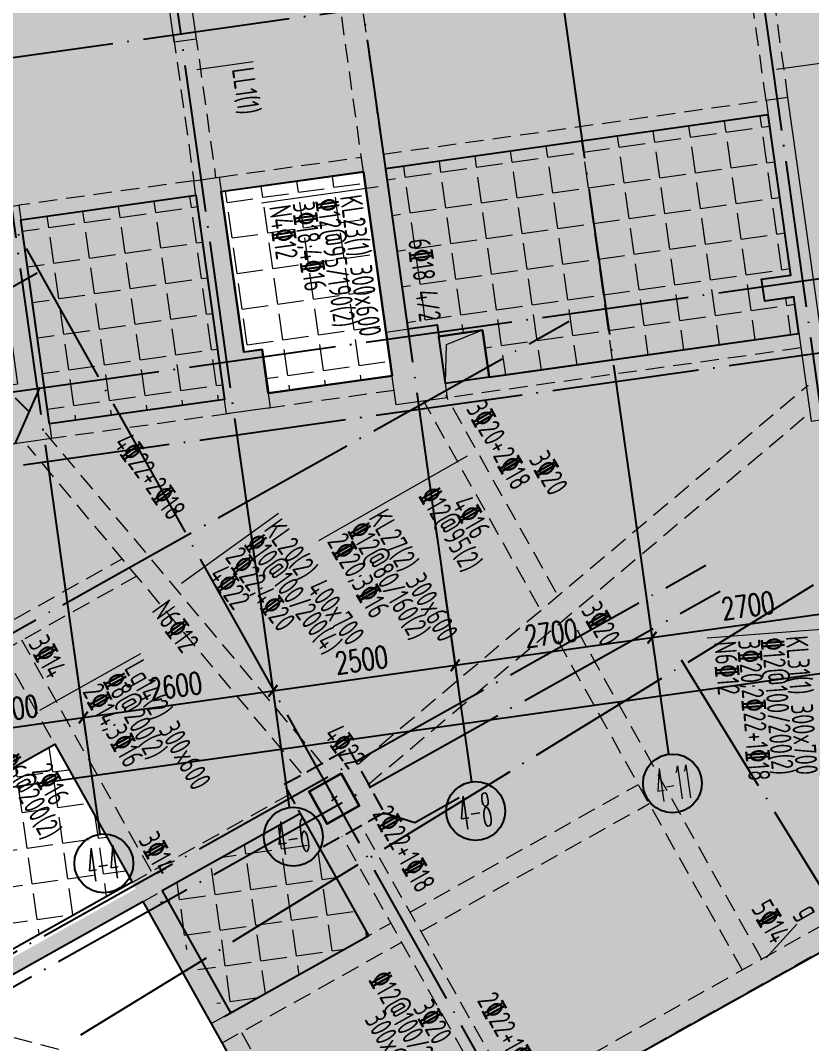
# Model space of a CAD drawing. Header units: millimetres. Extents: x 1089227 to 13101469, y 618865 to 10240562.
# Drawn here: x 3715404 to 3726150, y 4796179 to 4810079 of the extents above; entities that cross this region are included whole.
import ezdxf
from ezdxf.enums import TextEntityAlignment as Align

# ---------------------------------------------------------------- set-up
doc = ezdxf.new("R2010")
doc.units = ezdxf.units.MM
doc.header["$LTSCALE"] = 1000
doc.header["$PDMODE"] = 3
doc.header["$PDSIZE"] = 200
for name, pattern in [('DASH', [0.35, 0.25, -0.1]), ('DOTE', [2.42, 2, -0.2, 0.02, -0.2]), ('GB_DASHDOT3', [1.0675, 0.84, -0.105, 0.0175, -0.105]), ('HIDDEN', [0.375, 0.25, -0.125])]:
    doc.linetypes.add(name, pattern=pattern)
doc.layers.get('0').update_dxf_attribs({"linetype": 'CONTINUOUS'})
doc.layers.get('Defpoints').update_dxf_attribs({"linetype": 'CONTINUOUS'})
for name, color, linetype in [('AXIS', 3, 'CONTINUOUS'), ('AXIS_TEXT', 7, 'CONTINUOUS'), ('C-H', 8, 'CONTINUOUS'), ('DOTE', 1, 'DOTE'), ('S-GRID-DE', 11, 'GB_DASHDOT3'), ('THIN', 7, 'CONTINUOUS'), ('单形心', 4, 'CONTINUOUS'), ('辅助', 7, 'CONTINUOUS'), ('降板范围', 7, 'CONTINUOUS')]:
    doc.layers.add(name, color=color, linetype=linetype)
for name, color, linetype, lineweight in [('S-BEAM-DASH', 4, 'HIDDEN', 0), ('S-COLU', 30, 'CONTINUOUS', 0), ('S-HOLE', 11, 'CONTINUOUS', 0), ('S-SLAB-HATCH', 73, 'CONTINUOUS', 0), ('S-WALL', 31, 'CONTINUOUS', 0), ('梁原位标注', 7, 'CONTINUOUS', 18), ('梁名称编号', 2, 'CONTINUOUS', 18), ('梁标注引线', 2, 'CONTINUOUS', 18), ('梁集中标注', 2, 'CONTINUOUS', 18)]:
    doc.layers.add(name, color=color, linetype=linetype, lineweight=lineweight)
doc.styles.add('_TCH_AXIS', font='COMPLEX', dxfattribs={"bigfont": 'AllInOneBig.shx'})
doc.styles.add('_TCH_DIM_T3', font='SIMPLEX', dxfattribs={"width": 0.705882, "bigfont": 'AllInOneBig.shx'})
doc.styles.add('COMPLEX', font='COMPLEX', dxfattribs={"bigfont": 'AllInOneBig.shx'})
doc.styles.add('Style 1', font='yjkeng.shx', dxfattribs={"width": 0.7, "height": 300, "bigfont": 'yjkchn.shx'})
doc.dimstyles.new('_TCH_ARCH-100', dxfattribs={"dimscale": 100, "dimtxt": 2.975, "dimasz": 1, "dimexe": 2.5, "dimexo": 3, "dimgap": 1, "dimtad": 1, "dimdec": 0, "dimzin": 0, "dimdsep": 46, "dimtxsty": '_TCH_DIM_T3', "dimblk": 'ARCHTICK', "dimcen": 0.09, "dimclrt": 7, "dimazin": 2, "dimtfac": 1, "dimtdec": 0, "dimtix": 1, "dimtmove": 2, "dimatfit": 3, "dimfxl": 0, "dimtolj": 1, "dimtzin": 0, "dimarcsym": 0})
pattern_1 = [(8.0000004, (-7272583.1, -5076572.44), (-68.04869, 484.191572), [355.6, -133.35]), (98.0000004, (-7272583.1, -5076572.44), (-484.191572, -68.04869), [355.6, -133.35])]
pattern_2 = [(8.0000004, (-7272583.1, -5076572.44), (-68.04869, 484.191572), [355.6, -133.35]), (98.0000004, (-7272583.1, -5076572.44), (-484.191572, -68.04869), [355.6, -133.35])]

# ---------------------------------------------------------------- blocks, each defined once
blk = doc.blocks.new('_AXISO')
blk.add_circle((0, 0), 0.5)
at = {"layer": 'AXIS_TEXT', "style": 'COMPLEX', "width": 1.041667}
blk.add_attdef('A', text='', height=0.56, dxfattribs=at).set_placement((-0.25, -0.28), (0.25, -0.28), align=Align.FIT)
blk = doc.blocks.new('_ArchTick')
at = {"color": 0, "linetype": 'ByBlock', "const_width": 0.3}
blk.add_lwpolyline([(-0.71, -0.71), (0.71, 0.71)], dxfattribs=at)
blk = doc.blocks.new('*D28')
at = {"layer": 'AXIS', "color": 0, "lineweight": -2, "transparency": 16777216}
for p, q in [((0, -2314), (0, -5564)), ((31150, -2314), (31150, -5564)), ((0, -5314), (31150, -5314))]:
    blk.add_line(p, q, dxfattribs=at)
at = {"layer": 'Defpoints', "color": 0, "transparency": 16777216}
for p in [(0, -2014), (31150, -2014), (31150, -5314)]:
    blk.add_point(p, dxfattribs=at)
at = {"layer": 'AXIS', "color": 0, "linetype": 'ByBlock', "lineweight": -2, "transparency": 16777216, "xscale": 100, "yscale": 100, "zscale": 100, "rotation": 180}
blk.add_blockref('_ArchTick', (0, -5314), dxfattribs=at)
at = {"layer": 'AXIS', "color": 0, "linetype": 'ByBlock', "lineweight": -2, "transparency": 16777216, "xscale": 100, "yscale": 100, "zscale": 100}
blk.add_blockref('_ArchTick', (31150, -5314), dxfattribs=at)
at = {"layer": 'AXIS', "color": 7, "transparency": 16777216, "insert": (15575, -5065), "char_height": 297.5, "attachment_point": 5, "style": '_TCH_DIM_T3'}
blk.add_mtext('\\A1;31150', dxfattribs=at)
blk = doc.blocks.new('*D30')
at = {"layer": 'AXIS', "color": 0, "lineweight": -2, "transparency": 16777216}
for p, q in [((2000, -2314), (2000, -4764)), ((3900, -2314), (3900, -4764)), ((2000, -4514), (3900, -4514))]:
    blk.add_line(p, q, dxfattribs=at)
at = {"layer": 'Defpoints', "color": 0, "transparency": 16777216}
for p in [(2000, -2014), (3900, -2014), (3900, -4514)]:
    blk.add_point(p, dxfattribs=at)
at = {"layer": 'AXIS', "color": 0, "linetype": 'ByBlock', "lineweight": -2, "transparency": 16777216, "xscale": 100, "yscale": 100, "zscale": 100, "rotation": 180}
blk.add_blockref('_ArchTick', (2000, -4514), dxfattribs=at)
at = {"layer": 'AXIS', "color": 0, "linetype": 'ByBlock', "lineweight": -2, "transparency": 16777216, "xscale": 100, "yscale": 100, "zscale": 100}
blk.add_blockref('_ArchTick', (3900, -4514), dxfattribs=at)
at = {"layer": 'AXIS', "color": 7, "transparency": 16777216, "insert": (2950, -4265), "char_height": 297.5, "attachment_point": 5, "style": '_TCH_DIM_T3'}
blk.add_mtext('\\A1;1900', dxfattribs=at)
blk = doc.blocks.new('*D31')
at = {"layer": 'AXIS', "color": 0, "lineweight": -2, "transparency": 16777216}
for p, q in [((3900, -2314), (3900, -4764)), ((6500, -2314), (6500, -4764)), ((3900, -4514), (6500, -4514))]:
    blk.add_line(p, q, dxfattribs=at)
at = {"layer": 'Defpoints', "color": 0, "transparency": 16777216}
for p in [(3900, -2014), (6500, -2014), (6500, -4514)]:
    blk.add_point(p, dxfattribs=at)
at = {"layer": 'AXIS', "color": 0, "linetype": 'ByBlock', "lineweight": -2, "transparency": 16777216, "xscale": 100, "yscale": 100, "zscale": 100, "rotation": 180}
blk.add_blockref('_ArchTick', (3900, -4514), dxfattribs=at)
at = {"layer": 'AXIS', "color": 0, "linetype": 'ByBlock', "lineweight": -2, "transparency": 16777216, "xscale": 100, "yscale": 100, "zscale": 100}
blk.add_blockref('_ArchTick', (6500, -4514), dxfattribs=at)
at = {"layer": 'AXIS', "color": 7, "transparency": 16777216, "insert": (5200, -4265), "char_height": 297.5, "attachment_point": 5, "style": '_TCH_DIM_T3'}
blk.add_mtext('\\A1;2600', dxfattribs=at)
blk = doc.blocks.new('*D32')
at = {"layer": 'AXIS', "color": 0, "lineweight": -2, "transparency": 16777216}
for p, q in [((6500, -2314), (6500, -4764)), ((9000, -2314), (9000, -4764)), ((6500, -4514), (9000, -4514))]:
    blk.add_line(p, q, dxfattribs=at)
at = {"layer": 'Defpoints', "color": 0, "transparency": 16777216}
for p in [(6500, -2014), (9000, -2014), (9000, -4514)]:
    blk.add_point(p, dxfattribs=at)
at = {"layer": 'AXIS', "color": 0, "linetype": 'ByBlock', "lineweight": -2, "transparency": 16777216, "xscale": 100, "yscale": 100, "zscale": 100, "rotation": 180}
blk.add_blockref('_ArchTick', (6500, -4514), dxfattribs=at)
at = {"layer": 'AXIS', "color": 0, "linetype": 'ByBlock', "lineweight": -2, "transparency": 16777216, "xscale": 100, "yscale": 100, "zscale": 100}
blk.add_blockref('_ArchTick', (9000, -4514), dxfattribs=at)
at = {"layer": 'AXIS', "color": 7, "transparency": 16777216, "insert": (7750, -4265), "char_height": 297.5, "attachment_point": 5, "style": '_TCH_DIM_T3'}
blk.add_mtext('\\A1;2500', dxfattribs=at)
blk = doc.blocks.new('*D33')
at = {"layer": 'AXIS', "color": 0, "lineweight": -2, "transparency": 16777216}
for p, q in [((9000, -2314), (9000, -4764)), ((11700, -2314), (11700, -4764)), ((9000, -4514), (11700, -4514))]:
    blk.add_line(p, q, dxfattribs=at)
at = {"layer": 'Defpoints', "color": 0, "transparency": 16777216}
for p in [(9000, -2014), (11700, -2014), (11700, -4514)]:
    blk.add_point(p, dxfattribs=at)
at = {"layer": 'AXIS', "color": 0, "linetype": 'ByBlock', "lineweight": -2, "transparency": 16777216, "xscale": 100, "yscale": 100, "zscale": 100, "rotation": 180}
blk.add_blockref('_ArchTick', (9000, -4514), dxfattribs=at)
at = {"layer": 'AXIS', "color": 0, "linetype": 'ByBlock', "lineweight": -2, "transparency": 16777216, "xscale": 100, "yscale": 100, "zscale": 100}
blk.add_blockref('_ArchTick', (11700, -4514), dxfattribs=at)
at = {"layer": 'AXIS', "color": 7, "transparency": 16777216, "insert": (10350, -4265), "char_height": 297.5, "attachment_point": 5, "style": '_TCH_DIM_T3'}
blk.add_mtext('\\A1;2700', dxfattribs=at)
blk = doc.blocks.new('*D34')
at = {"layer": 'AXIS', "color": 0, "lineweight": -2, "transparency": 16777216}
for p, q in [((11700, -2314), (11700, -4764)), ((14400, -2314), (14400, -4764)), ((11700, -4514), (14400, -4514))]:
    blk.add_line(p, q, dxfattribs=at)
at = {"layer": 'Defpoints', "color": 0, "transparency": 16777216}
for p in [(11700, -2014), (14400, -2014), (14400, -4514)]:
    blk.add_point(p, dxfattribs=at)
at = {"layer": 'AXIS', "color": 0, "linetype": 'ByBlock', "lineweight": -2, "transparency": 16777216, "xscale": 100, "yscale": 100, "zscale": 100, "rotation": 180}
blk.add_blockref('_ArchTick', (11700, -4514), dxfattribs=at)
at = {"layer": 'AXIS', "color": 0, "linetype": 'ByBlock', "lineweight": -2, "transparency": 16777216, "xscale": 100, "yscale": 100, "zscale": 100}
blk.add_blockref('_ArchTick', (14400, -4514), dxfattribs=at)
at = {"layer": 'AXIS', "color": 7, "transparency": 16777216, "insert": (13050, -4265), "char_height": 297.5, "attachment_point": 5, "style": '_TCH_DIM_T3'}
blk.add_mtext('\\A1;2700', dxfattribs=at)
blk = doc.blocks.new('裙房轴网260428')
at = {"layer": 'DOTE', "color": 16, "linetype": 'DOTE'}
for p, q in [((-187949.8, -28914.8), (-108051.9, 20158.4)), ((-209975.5, 19777.9), (-170146.2, -51357.7)), ((-200865.6, -30164.1), (-181318.3, -19219.4)), ((-199009.2, -33479.8), (-179461.8, -22535.1)), ((-198813.8, -33828.8), (-179266.4, -22884.1)), ((-179795.3, -23820.2), (-165316.3, -47393.9))]:
    blk.add_line(p, q, dxfattribs=at)
blk = doc.blocks.new('QZ-TL-0808')
at = {"layer": 'C-H'}
for points in [[(-146749, -111192), (-147146, -108369), (-146304, -108251), (-146263, -108548), (-146807, -108625), (-146452, -111150)], [(-138099, -116338), (-137504, -116254), (-137644, -115264), (-137941, -115306), (-138414, -111941), (-138711, -111983), (-138377, -114357), (-138774, -114413), (-138732, -114710), (-138335, -114654)], [(-146040, -116242), (-146485, -113073), (-146138, -113024), (-145804, -115401), (-145557, -115366), (-145446, -116159)], [(-149011, -116660), (-149122, -115867), (-148874, -115833), (-149208, -113456), (-148862, -113407), (-148416, -116576)], [(-143873, -115130), (-143180, -115032), (-143041, -116023), (-143734, -116120)]]:
    blk.add_hatch(color=256, dxfattribs=at).paths.add_polyline_path(points)
at = {"layer": 'S-WALL'}
for points in [[(-146749, -111192), (-147146, -108369), (-146304, -108251), (-146263, -108548), (-146807, -108625), (-146452, -111150), (-146749, -111192)], [(-138099, -116338), (-137504, -116254), (-137644, -115264), (-137941, -115306), (-138414, -111941), (-138711, -111983), (-138377, -114357), (-138774, -114413), (-138732, -114710), (-138335, -114654), (-138099, -116338)], [(-146040, -116242), (-146485, -113073), (-146138, -113024), (-145804, -115401), (-145557, -115366), (-145446, -116159), (-146040, -116242)], [(-149011, -116660), (-149122, -115867), (-148874, -115833), (-149208, -113456), (-148862, -113407), (-148416, -116576), (-149011, -116660)]]:
    blk.add_lwpolyline(points, dxfattribs=at)
blk.add_lwpolyline([(-143873, -115130), (-143180, -115032), (-143041, -116023), (-143734, -116120)], close=True, dxfattribs=at)
blk = doc.blocks.new('BANWANG_XINGXIN')
at = {"color": 0}
for points in [[(0.71, 0.71), (-0.71, -0.71)], [(-0.71, 0.71), (0.71, -0.71)]]:
    blk.add_lwpolyline(points, dxfattribs=at)
blk = doc.blocks.new('1F柱网-0808')
at = {"layer": 'S-COLU', "lineweight": 35}
blk.add_lwpolyline([(400, 27329), (-36, 27084), (208, 26648), (644, 26892)], close=True, dxfattribs=at)
blk.add_blockref('QZ-TL-0808', (144880, 148457))
at = {"layer": '单形心', "xscale": 50, "yscale": 50, "zscale": 50}
blk.add_blockref('BANWANG_XINGXIN', (304, 26988), dxfattribs=at)
blk = doc.blocks.new('2FJGBZ')
at = {"layer": 'C-H'}
h = blk.add_hatch(color=256, dxfattribs=at)
h.dxf.hatch_style = 1
h.paths.add_polyline_path([(-35, 27086), (400, 27328), (647, 26893), (208, 26648)])
at = {"layer": 'S-SLAB-HATCH'}
h = blk.add_hatch(dxfattribs=at)
h.set_pattern_fill('松散材料', color=256, scale=200, angle=8)
h.set_pattern_definition([(8.0000004, (-5457252.86, 1932872.46), (133.485347, 397.445483), [0, -375])])
h.paths.add_polyline_path([(-9941, 34947), (-8108, 35973), (-7021, 34031), (-8854, 33005)], flags=16)
h.paths.add_polyline_path([(-5324, 26702), (-3492, 27727), (-2393, 25764), (-4225, 24738)], flags=16)
h.paths.add_polyline_path([(-593, 32496), (-676, 33091), (-924, 33056), (-1230, 35235), (701, 35506), (1091, 32733)], flags=16)
h.paths.add_polyline_path([(9248, 37919), (14299, 38629), (14772, 35262), (9722, 34554)], flags=16)
h.paths.add_polyline_path([(-685, 57224), (-2616, 56953), (-2950, 59330), (-1019, 59601)], flags=17)
h.paths.add_polyline_path([(-1646, 64057), (-2933, 63876), (-3114, 65163), (-1827, 65344)], flags=16)
h.paths.add_polyline_path([(-24126, 53937), (-21332, 55501), (-20160, 53408), (-22952, 51844)], flags=16)
edge = h.paths.add_edge_path()
edge.add_line((8274, 69995), (8191, 70590))
edge.add_line((8191, 70590), (3804, 69973))
edge.add_line((3804, 69973), (2121, 81951))
edge.add_line((2121, 81951), (-4347, 81042))
edge.add_line((-4347, 81042), (-6158, 83583))
edge.add_line((-6158, 83583), (-29732, 67073))
edge.add_line((-29732, 67073), (-29727, 67065))
edge.add_arc((-27730, 64687), 3105, 130.0192, 209.2114)
edge.add_line((-30440, 63171), (-28906, 60430))
edge.add_line((-28906, 60430), (-28209, 60820))
edge.add_line((-28209, 60820), (-23030, 51571))
edge.add_line((-23030, 51571), (-21720, 52305))
edge.add_line((-21720, 52305), (-19375, 48117))
edge.add_line((-19375, 48117), (-20683, 47384))
edge.add_line((-20683, 47384), (-16580, 40054))
edge.add_line((-16580, 40054), (-15271, 40787))
edge.add_line((-15271, 40787), (-13928, 38388))
edge.add_line((-13928, 38388), (-15237, 37655))
edge.add_line((-15237, 37655), (-7004, 22953))
edge.add_line((-7004, 22953), (-2295, 25590))
edge.add_line((-2295, 25590), (192, 21150))
edge.add_line((192, 21150), (9708, 26465))
edge.add_line((9708, 26465), (9462, 26902))
edge.add_line((9462, 26902), (13922, 29398))
edge.add_line((13922, 29398), (14261, 29587))
edge.add_line((14261, 29587), (12238, 32884))
edge.add_line((12238, 32884), (12186, 33190))
edge.add_line((12186, 33190), (11986, 34618))
edge.add_line((11986, 34618), (14806, 35014))
edge.add_line((14806, 35014), (14841, 34766))
edge.add_line((14841, 34766), (15435, 34850))
edge.add_line((15435, 34850), (15296, 35840))
edge.add_line((15296, 35840), (15049, 35805))
edge.add_line((15049, 35805), (14786, 37687))
edge.add_line((14786, 37687), (14735, 37681))
edge.add_line((14735, 37681), (14054, 42533))
edge.add_line((14054, 42533), (15292, 42708))
edge.add_line((15292, 42708), (15390, 42014))
edge.add_line((15390, 42014), (15786, 42070))
edge.add_line((15786, 42070), (15647, 43059))
edge.add_line((15647, 43059), (14012, 42829))
edge.add_line((14012, 42829), (13886, 43721))
edge.add_line((13886, 43721), (13985, 43736))
edge.add_line((13985, 43736), (13889, 44429))
edge.add_line((13889, 44429), (5471, 43245))
edge.add_line((5471, 43245), (5422, 43593))
edge.add_line((5422, 43593), (2748, 43216))
edge.add_line((2748, 43216), (1399, 52821))
edge.add_line((1399, 52821), (1744, 52870))
edge.add_line((1744, 52870), (1737, 52919))
edge.add_line((1737, 52919), (2332, 53003))
edge.add_line((2332, 53003), (2338, 52953))
edge.add_line((2338, 52953), (3676, 53141))
edge.add_line((3676, 53141), (3627, 53490))
edge.add_line((3627, 53490), (2735, 53363))
edge.add_line((2735, 53363), (2179, 57324))
edge.add_line((2179, 57324), (-346, 56969))
edge.add_line((-346, 56969), (-388, 57266))
edge.add_line((-388, 57266), (-685, 57224))
edge.add_line((-685, 57224), (-1450, 62671))
edge.add_line((-1450, 62671), (-1154, 62713))
edge.add_line((-1154, 62713), (-1975, 68555))
edge.add_line((-1975, 68555), (8274, 69995))
h.paths.add_polyline_path([(-14963, 37579), (-12696, 38848), (-11523, 36754), (-13791, 35485)], flags=16)
h = blk.add_hatch(dxfattribs=at)
h.set_pattern_fill('ANGLE', color=256, scale=70, angle=8)
h.set_pattern_definition(pattern_2)
edge = h.paths.add_edge_path()
edge.add_line((2409, 32716), (6616, 33307))
edge.add_line((6616, 33307), (6547, 33804))
edge.add_line((6547, 33804), (6151, 33747))
edge.add_line((6151, 33747), (6107, 34044))
edge.add_line((6107, 34044), (6505, 34101))
edge.add_line((6505, 34101), (6199, 36277))
edge.add_line((6199, 36277), (1000, 35546))
edge.add_line((1000, 35546), (1304, 33370))
edge.add_line((1304, 33370), (1702, 33425))
edge.add_line((1702, 33425), (1726, 33268))
edge.add_line((1726, 33268), (2317, 33352))
edge.add_line((2317, 33352), (2320, 33352))
edge.add_line((2320, 33352), (2410, 32717))
h = blk.add_hatch(dxfattribs=at)
h.set_pattern_fill('ANGLE', color=256, scale=70, angle=8)
h.set_pattern_definition(pattern_2)
h.paths.add_polyline_path([(-593, 32496), (-676, 33091), (-924, 33056), (-1230, 35235), (701, 35506), (1091, 32733)])
h = blk.add_hatch(dxfattribs=at)
h.set_pattern_fill('ANGLE', color=256, scale=70, angle=8)
h.set_pattern_definition(pattern_2)
edge = h.paths.add_edge_path()
edge.add_line((-3562, 32078), (-3952, 34852))
edge.add_line((-3952, 34852), (-1575, 35186))
edge.add_line((-1575, 35186), (-1187, 32413))
edge.add_line((-1187, 32413), (-3564, 32079))
h = blk.add_hatch(dxfattribs=at)
h.set_pattern_fill('ANGLE', color=256, scale=70, angle=8)
h.set_pattern_definition(pattern_1)
h.paths.add_polyline_path([(-5324, 26702), (-3492, 27727), (-2442, 25852), (-4274, 24826)])
h = blk.add_hatch(dxfattribs=at)
h.set_pattern_fill('ANGLE', color=256, scale=70, angle=8)
h.set_pattern_definition(pattern_1)
edge = h.paths.add_edge_path()
edge.add_line((-1192, 24030), (773, 25130))
edge.add_line((773, 25130), (-155, 26787))
edge.add_line((-155, 26787), (-2120, 25688))
edge.add_line((-2120, 25688), (-1192, 24030))
at = {"layer": 'S-BEAM-DASH'}
for p, q in [((6170, 36474), (5550, 40883)), ((6467, 36516), (5847, 40925)), ((701, 35506), (54, 40110)), ((998, 35547), (351, 40152)), ((-1585, 37406), (-1307, 35425)), ((-1882, 37364), (-1604, 35384)), ((972, 35745), (6169, 36476)), ((-1258, 35432), (673, 35704)), ((-1605, 35384), (-3980, 35050)), ((6642, 33111), (1839, 32435)), ((1091, 32733), (-593, 32496)), ((1119, 32535), (-3535, 31880)), ((628, 27457), (6741, 32608)), ((3085, 29593), (1519, 32389)), ((3319, 29790), (1819, 32468)), ((761, 27177), (6743, 32216)), ((151, 27454), (-3630, 31974)), ((-140, 27335), (-3860, 31782)), ((-8622, 26861), (-2576, 30247)), ((-8475, 26599), (-2380, 30013)), ((6110, 24805), (3518, 29434)), ((5848, 24659), (3284, 29238)), ((-2179, 25998), (-3939, 29140)), ((-2441, 25852), (-4201, 28993)), ((1335, 25445), (4436, 27181)), ((-6715, 23460), (-301, 27049)), ((1482, 25183), (4582, 26920)), ((-6569, 23198), (-155, 26787)), ((2695, 23026), (672, 26622)), ((2439, 22869), (411, 26476)), ((-1105, 24079), (-2033, 25736)), ((192, 21150), (-2295, 25590)), ((7288, 25466), (2795, 22952)), ((-1366, 23932), (1073, 25298)), ((7434, 25204), (2942, 22690)), ((-1220, 23670), (1220, 25037)), ((-5136, 24027), (-785, 22895)), ((454, 21296), (-958, 23817))]:
    blk.add_line(p, q, dxfattribs=at)
at = {"layer": 'S-BEAM-DASH', "linetype": 'Continuous'}
for p, q in [((999, 35547), (6197, 36278)), ((-1230, 35234), (701, 35506)), ((1007, 33327), (701, 35506)), ((1304, 33369), (998, 35547)), ((-1577, 35186), (-3952, 34852)), ((6614, 33309), (1811, 32633)), ((-1186, 32413), (-3563, 32078))]:
    blk.add_line(p, q, dxfattribs=at)
at = {"layer": 'S-GRID-DE'}
blk.add_line((-3733, 34126), (-10901, 30113), dxfattribs=at)
for points in [[(-7783, 36232), (-3839, 32242)], [(-4031, 31811), (-3647, 32673)]]:
    blk.add_lwpolyline(points, dxfattribs=at)
at = {"layer": 'S-HOLE'}
blk.add_lwpolyline([(1815, 32633), (1830, 33157), (2300, 33349)], dxfattribs=at)
at = {"layer": 'THIN'}
blk.add_lwpolyline([(983, 26796), (1397, 26663), (2003, 27002)], dxfattribs=at)
at = {"layer": '降板范围'}
for points in [[(-7004, 22953), (-2295, 25590), (192, 21150), (9708, 26465), (9470, 26889), (13930, 29385), (14089, 29483), (14429, 29693), (14220, 30033), (14049, 29929), (12238, 32884), (12186, 33190), (11986, 34618), (14806, 35014), (14841, 34766), (15435, 34850), (15296, 35840), (15049, 35805), (14786, 37687)], [(2409, 32716), (6616, 33307), (6547, 33804), (6151, 33747), (6107, 34044), (6505, 34101), (6199, 36277), (1000, 35546), (1304, 33370), (1702, 33425), (1726, 33268), (2317, 33352), (2320, 33352), (2410, 32717)], [(-591, 32496), (1091, 32733), (700, 35506), (-1230, 35234), (-923, 33057), (-677, 33092), (-591, 32496)], [(-3562, 32078), (-3952, 34852), (-1575, 35186), (-1187, 32413), (-3564, 32079)], [(2409, 32717), (2320, 33352), (1722, 33268), (1811, 32633), (2409, 32717)], [(-1192, 24030), (773, 25130), (-155, 26787), (-2033, 25736), (-1105, 24079)]]:
    blk.add_lwpolyline(points, dxfattribs=at)
for points in [[(-593, 32496), (-676, 33091), (-924, 33056), (-1230, 35235), (701, 35506), (1091, 32733)], [(-5324, 26702), (-3492, 27727), (-2442, 25852), (-4274, 24826)]]:
    blk.add_lwpolyline(points, close=True, dxfattribs=at)
at = {"layer": '降板范围', "linetype": 'DASH'}
blk.add_lwpolyline([(-375, 27183), (499, 27669), (983, 26796), (111, 26308)], close=True, dxfattribs=at)
blk.add_blockref('1F柱网-0808', (0, 0))
blk = doc.blocks.new('52+', base_point=(0, -1000))
at = {"layer": 'AXIS'}
for p, q in [((3900, -4203.8), (3900, -6114.2)), ((6500, -4203.8), (6500, -6114.2)), ((9000, -4203.8), (9000, -6114.2)), ((11700, -4203.8), (11700, -6114.2)), ((6500, -6114.2), (6500, -6114.2))]:
    blk.add_line(p, q, dxfattribs=at)
at = {"layer": 'DOTE', "color": 14}
for p, q in [((3900, 40365.9), (3900, -4203.8)), ((6500, 40365.9), (6500, -4203.8)), ((9000, 40365.9), (9000, -4203.8)), ((11700, 40365.9), (11700, -4203.8)), ((14400, 40365.9), (14400, -4203.8)), ((-1268, 4500), (32065.5, 4500)), ((-1268, 0), (32065.5, 0)), ((-1268, -1000), (32065.5, -1000))]:
    blk.add_line(p, q, dxfattribs=at)
at = {"layer": 'AXIS'}
ref = blk.add_blockref('_AXISO', (3900, -6514.2), dxfattribs=dict(at, xscale=800, yscale=800, zscale=800))
ref.add_attrib('A', '4-4', (3673.7, -6740.4), dxfattribs={"color": 7, "height": 452.55, "style": '_TCH_AXIS', "width": 0.333333})
ref = blk.add_blockref('_AXISO', (6500, -6514.2), dxfattribs=dict(at, xscale=800, yscale=800, zscale=800))
ref.add_attrib('A', '4-6', (6273.7, -6740.4), dxfattribs={"color": 7, "height": 452.55, "style": '_TCH_AXIS', "width": 0.344262})
ref = blk.add_blockref('_AXISO', (9000, -6514.2), dxfattribs=dict(at, xscale=800, yscale=800, zscale=800))
ref.add_attrib('A', '4-8', (8773.7, -6740.4), dxfattribs={"color": 7, "height": 452.55, "style": '_TCH_AXIS', "width": 0.344262})
ref = blk.add_blockref('_AXISO', (11700, -6514.2), dxfattribs=dict(at, xscale=800, yscale=800, zscale=800))
ref.add_attrib('A', '4-11', (11473.7, -6740.4), dxfattribs={"color": 7, "height": 452.55, "style": '_TCH_AXIS', "width": 0.295775})
for p1, p2, distance, picture, middle in [((0, -2013.9), (31150, -2013.9), -3300, '*D28', (15575, -5065.1)), ((2000, -2013.9), (3900, -2013.9), -2500, '*D30', (2950, -4265.1)), ((3900, -2013.9), (6500, -2013.9), -2500, '*D31', (5200, -4265.1)), ((6500, -2013.9), (9000, -2013.9), -2500, '*D32', (7750, -4265.1)), ((9000, -2013.9), (11700, -2013.9), -2500, '*D33', (10350, -4265.1)), ((11700, -2013.9), (14400, -2013.9), -2500, '*D34', (13050, -4265.1))]:
    dim = blk.add_aligned_dim(p1=p1, p2=p2, distance=distance, dimstyle='_TCH_ARCH-100', dxfattribs=at)
    dim.commit()
    dim.dimension.update_dxf_attribs({"geometry": picture, "text_midpoint": middle})
blk = doc.blocks.new('塔楼轴网260428')
at = {"layer": '辅助', "rotation": 8.00000038206086}
blk.add_blockref('52+', (-192268.4, -21666.4), dxfattribs=at)
blk = doc.blocks.new('04地块地下轴网260428')
for name in ['裙房轴网260428', '塔楼轴网260428']:
    blk.add_blockref(name, (0, 0))

msp = doc.modelspace()

# ---------------------------------------------------------------- linework, layer by layer
at = {"layer": '梁原位标注', "lineweight": 18}
msp.add_line((3725532.853, 4797342.237), (3725949.095, 4797799.668), dxfattribs=at)
at = {"layer": '梁标注引线', "color": 6, "lineweight": 18}
for p, q in [((3725674.36, 4809415.902), (3727232.128, 4809634.832)), ((3717797.732, 4809412.457), (3718563.285, 4809520.049)), ((3720260.818, 4807821.174), (3718678.63, 4807596.382)), ((3721472.249, 4804158.703), (3719454.336, 4803007.742)), ((3717591.953, 4802436.156), (3718908.193, 4803385.835)), ((3726623.589, 4801831.259), (3724730.869, 4801688.761))]:
    msp.add_line(p, q, dxfattribs=at)
at = {"layer": '梁标注引线', "color": 3, "lineweight": 18}
msp.add_line((3715665.905, 4800707.907), (3717038.479, 4801476.42), dxfattribs=at)

# ---------------------------------------------------------------- block references
for name, p in [('2FJGBZ', (3719362.209, 4772518.421)), ('04地块地下轴网260428', (3904175.334, 4825211.796))]:
    msp.add_blockref(name, p)

# ---------------------------------------------------------------- texts
at = {"layer": '梁原位标注', "style": 'Style 1', "width": 0.7}
for s, rotation, p in [('6%%13318 4/2', -81.9137347, (3720737.427, 4805959.497)), ('4%%13322', -54.189249, (3719792.969, 4799829.939)), ('3%%13314', -60.7552703, (3717198.751, 4798400.074)), ('5%%13314', -60.3007827, (3725529.234, 4797469.685)), ('g', -60.3007827, (3725949.095, 4797799.668)), ('2%%13322+1%%13318', -60.7425389, (3722135.407, 4795622.055))]:
    msp.add_text(s, height=300, rotation=rotation, dxfattribs=at).set_placement(p, align=Align.BOTTOM_RIGHT)
for s, rotation, p in [('3%%13320+2%%13318', -60.3007827, (3721372.259, 4804757.87)), ('4%%13322+2%%13318', -54.189249, (3716585.524, 4804275.413)), ('3%%13320', -60.3007827, (3722933.278, 4802021.025)), ('3%%13314', -60.7552703, (3715424.108, 4801569.611)), ('2%%13322+1%%13318', -60.7425389, (3720098.224, 4799258.595))]:
    msp.add_text(s, height=300, rotation=rotation, dxfattribs=at).set_placement(p, align=Align.BOTTOM_LEFT)
for s, rotation, p in [('3%%13320', -60.3007827, (3722370.539, 4803812.977)), ('4%%13322', -54.189249, (3718053.766, 4802240.451))]:
    msp.add_text(s, height=300, rotation=rotation, dxfattribs=at).set_placement(p, align=Align.BOTTOM_CENTER)
for s, rotation, p in [('%%13212@95(2)', -60.3007827, (3721376.817, 4803246.186)), ('4%%13316', -60.3007827, (3721659.124, 4803407.206)), ('N6%%13312', -54.189249, (3717632.07, 4801936.194)), ('%%1326@200(2)', -60.7552703, (3715661.387, 4799620.88)), ('2%%13316', -60.7552703, (3715944.963, 4799779.656)), ('%%13212@100/200(2)', -60.7425389, (3720852.486, 4796387.83)), ('3%%13320', -60.7425389, (3721136.027, 4796546.669)), ('300x600', -60.7425389, (3720568.946, 4796228.992))]:
    msp.add_text(s, height=300, rotation=rotation, dxfattribs=at).set_placement(p, align=Align.TOP_CENTER)
at = {"layer": '梁名称编号', "color": 6, "style": 'Style 1', "width": 0.7}
for s, rotation, p in [('LL1(1)', -82, (3718571.636, 4809460.632)), ('KL20(2) 400x700', -54.189249, (3718943.3, 4803337.178))]:
    msp.add_text(s, height=300, rotation=rotation, dxfattribs=at).set_placement(p, align=Align.TOP_LEFT)
for s, rotation, p in [('KL23(1) 300x600', -81.9137347, (3719652.376, 4807674.126)), ('KL27(2) 300x600', -60.3007827, (3720048.677, 4803277.664)), ('KL31(1) 300x700', -85.694463, (3725707.622, 4801702.128))]:
    msp.add_text(s, height=300, rotation=rotation, dxfattribs=at).set_placement(p, align=Align.BOTTOM_LEFT)
at = {"layer": '梁名称编号', "color": 3, "style": 'Style 1', "width": 0.7}
msp.add_text('Lg14(2) 300x600', height=300, rotation=-60.7552703, dxfattribs=at).set_placement((3717067.792, 4801424.067), align=Align.TOP_LEFT)
at = {"layer": '梁集中标注', "color": 6, "style": 'Style 1', "width": 0.7}
for s, rotation, p in [('3%%13318;4%%13316', -81.9137347, (3719008.838, 4807582.694)), ('%%13212@95/190(2)', -81.9137347, (3719330.607, 4807628.41)), ('N4%%13312', -81.9137347, (3718687.07, 4807536.978)), ('%%13212@80/160(2)', -60.3007827, (3719766.37, 4803116.643)), ('2%%13320;3%%13316', -60.3007827, (3719484.062, 4802955.623)), ('3%%13320;2%%13322+1%%13318', -85.694463, (3725059.456, 4801653.329)), ('%%13212@100/200(2)', -85.694463, (3725383.539, 4801677.729)), ('N6%%13312', -85.694463, (3724735.374, 4801628.93))]:
    msp.add_text(s, height=300, rotation=rotation, dxfattribs=at).set_placement(p, align=Align.BOTTOM_LEFT)
for s, p in [('%%13210@100/200(4)', (3718679.74, 4803147.017)), ('2%%13322;4%%13320', (3718416.18, 4802956.856))]:
    msp.add_text(s, height=300, rotation=-54.189249, dxfattribs=at).set_placement(p, align=Align.TOP_LEFT)
at = {"layer": '梁集中标注', "color": 3, "style": 'Style 1', "width": 0.7}
for s, p in [('%%1328@200(2)', (3716784.216, 4801265.291)), ('2%%13314;3%%13316', (3716500.64, 4801106.516))]:
    msp.add_text(s, height=300, rotation=-60.7552703, dxfattribs=at).set_placement(p, align=Align.TOP_LEFT)

doc.saveas('drawing.dxf')
